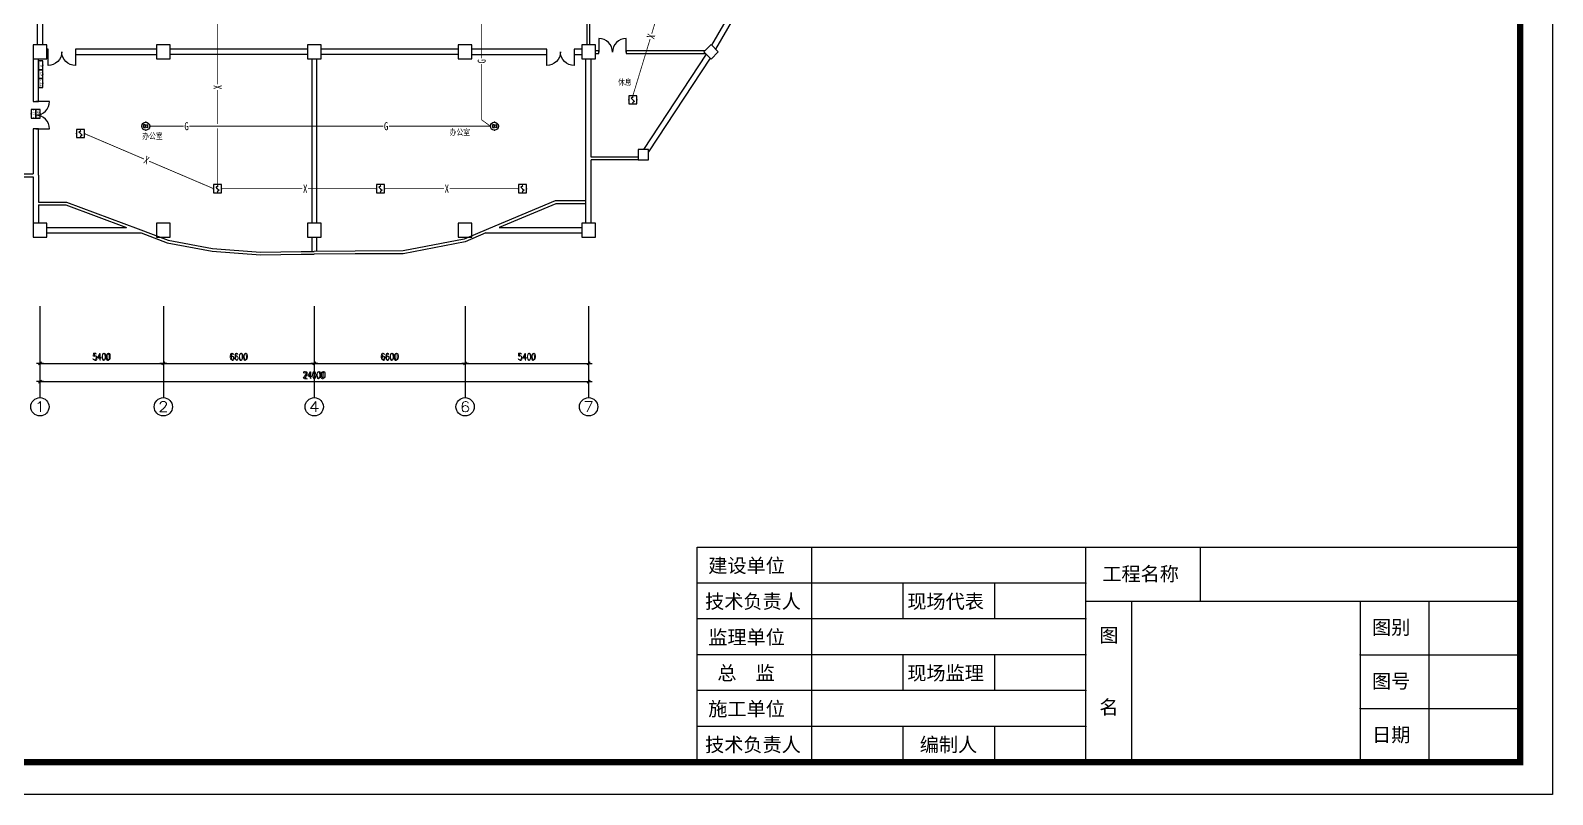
# Model space of a CAD drawing. Extents: x -149393 to 1177518, y -366685 to 296590.
# Drawn here: x 908870 to 975450, y -186685 to -153262 of the extents above; entities that cross this region are included whole.
import ezdxf
from ezdxf.enums import TextEntityAlignment as Align

# ---------------------------------------------------------------- set-up
doc = ezdxf.new("R2010")
doc.units = 0
doc.header["$LTSCALE"] = 1000
doc.header["$MEASUREMENT"] = 0
doc.linetypes.add('常规', pattern=[20, 10, 0, 10])
doc.layers.get('0').update_dxf_attribs({"linetype": 'CONTINUOUS'})
doc.layers.get('Defpoints').update_dxf_attribs({"linetype": 'CONTINUOUS'})
for name, color, linetype in [('AXIS', 3, 'CONTINUOUS'), ('COLUMN', 9, 'CONTINUOUS'), ('EQUIP-消防', 3, 'CONTINUOUS'), ('PUB_TITLE', 253, 'CONTINUOUS'), ('SIG_TEXT', 7, 'CONTINUOUS'), ('TEL_TEXT', 7, 'CONTINUOUS'), ('WALL', 9, 'CONTINUOUS'), ('WINDOW', 4, 'CONTINUOUS'), ('WIRE-消防', 3, '常规')]:
    doc.layers.add(name, color=color, linetype=linetype)
doc.styles.add('_TCH_AXIS', font='COMPLEX', dxfattribs={"bigfont": 'GBCBIG'})
doc.styles.add('_TCH_DIM_T3', font='SIMPLEX', dxfattribs={"width": 0.705882, "bigfont": 'GBCBIG'})
doc.styles.add('_TEL_ATTDEF', font='GBENOR', dxfattribs={"width": 0.8, "height": 3, "bigfont": 'GBCBIG'})
doc.styles.add('_TEL_DIM', font='', dxfattribs={"width": 0.8, "height": 3.5})
doc.styles.add('DIM_FONT', font='SIMPLEX.shx', dxfattribs={"width": 0.8})
doc.styles.get("Standard").update_dxf_attribs({"font": 'gbenor.shx', "bigfont": 'gbcbig.shx'})
doc.styles.add('宋体', font='')
doc.styles.get('_TEL_DIM').set_extended_font_data('SimSun')
doc.styles.get('宋体').set_extended_font_data('SimSun')
doc.dimstyles.new('_TCH_ARCH&&100', dxfattribs={"dimtxt": 297.5, "dimasz": 100, "dimexe": 250, "dimexo": 300, "dimgap": 126.25, "dimtad": 1, "dimdec": 0, "dimzin": 0, "dimdsep": 46, "dimtxsty": '_TCH_DIM_T3', "dimblk": 'ARCHTICK', "dimcen": 0.09, "dimclrt": 7, "dimazin": 2, "dimtfac": 1, "dimtdec": 0, "dimtix": 1, "dimtmove": 2, "dimatfit": 3, "dimfxl": 1, "dimtolj": 1, "dimtzin": 0, "dimarcsym": 0})
doc.dimstyles.new('DIMN', dxfattribs={"dimtxt": 300, "dimasz": 1, "dimexe": 250, "dimexo": 300, "dimgap": 150, "dimtad": 1, "dimdec": 0, "dimdsep": 46, "dimtxsty": 'DIM_FONT', "dimblk": '_DIMX', "dimcen": 2.5, "dimclrt": 7, "dimadec": 0, "dimazin": 0, "dimtfac": 1, "dimtdec": 0, "dimtix": 1, "dimtmove": 2, "dimatfit": 3, "dimldrblk": '_DIMX', "dimfxl": 1, "dimtolj": 1, "dimarcsym": 0})

# ---------------------------------------------------------------- blocks, each defined once
blk = doc.blocks.new('$equip_U$00000103(cyc-PC)')
for p, q in [((0.5, 0.5), (-0.5, 0.5)), ((-0.5, 0.5), (-0.5, -0.5)), ((-0.2, 0.2), (0.05, 0.4)), ((0, 0), (-0.2, 0.2)), ((0, 0), (0.2, -0.2)), ((0.5, -0.5), (0.5, 0.5)), ((-0.5, -0.5), (0.5, -0.5)), ((0.2, -0.2), (-0.05, -0.4))]:
    blk.add_line(p, q)
for p in [(-0.5, 0), (0, 0.5), (0.5, 0), (0, -0.5)]:
    blk.add_point(p)
at = {"color": 7, "style": '_TEL_DIM', "flags": 1}
blk.add_attdef('A', text='', height=0.00002, dxfattribs=at).set_placement((0, 0), align=Align.MIDDLE_CENTER)
blk = doc.blocks.new('$equip$00001635')
for p, q in [((-0.01, -0.35, 0), (-0.26, -0.35, 0)), ((-0.26, -0.35, 0), (-0.26, -0.65, 0)), ((-0.26, -0.65, 0), (-0.01, -0.65, 0)), ((-0.01, -0.4, 0), (0.24, -0.3, 0)), ((-0.01, -0.65, 0), (-0.01, -0.35, 0)), ((0.24, -0.7, 0), (-0.01, -0.6, 0)), ((0.24, -0.3, 0), (0.24, -0.7, 0))]:
    blk.add_line(p, q)
blk.add_circle((0, -0.5), 0.5)
at = {"flags": 9}
blk.add_attdef('A', (0, 0), '', height=0.00002, dxfattribs=at)
blk.add_attdef('B', text='', height=0.4, dxfattribs=at).set_placement((0.85, -0.68), align=Align.MIDDLE_CENTER)
blk = doc.blocks.new('$equip_U$00000115(cyc-PC)')
for p in [(0.01, 0.5, 0), (-0.49, 0, 0), (0.01, -0.5, 0), (0.51, 0, 0)]:
    blk.add_point(p)
blk.add_blockref('$equip$00001635', (0.01, 0.5, 0))
at = {"color": 7, "style": '_TEL_DIM', "flags": 1}
blk.add_attdef('A', text='', height=0.00002, dxfattribs=at).set_placement((0, 0), align=Align.MIDDLE_CENTER)
blk = doc.blocks.new('_DIMX')
blk.add_line((-150, 0), (150, 0))
at = {"const_width": 50}
blk.add_lwpolyline([(-70, -70), (70, 70)], dxfattribs=at)
blk = doc.blocks.new('_ArchTick')
at = {"color": 0, "linetype": 'ByBlock', "const_width": 0.4}
blk.add_lwpolyline([(-0.5, -0.5), (0.5, 0.5)], dxfattribs=at)
blk = doc.blocks.new('*D1449')
at = {"layer": 'AXIS', "color": 0, "lineweight": -2, "transparency": 16777216}
for p, q in [((921284, -165624), (921284, -168074)), ((927884, -165624), (927884, -168074)), ((921284, -167824), (927884, -167824))]:
    blk.add_line(p, q, dxfattribs=at)
at = {"layer": 'Defpoints', "color": 0, "transparency": 16777216}
for p in [(921284, -165324), (927884, -165324), (927884, -167824)]:
    blk.add_point(p, dxfattribs=at)
at = {"layer": 'AXIS', "color": 0, "lineweight": -2, "transparency": 16777216, "xscale": 100, "yscale": 100, "zscale": 100, "rotation": 180}
blk.add_blockref('_ArchTick', (921284, -167824), dxfattribs=at)
at = {"layer": 'AXIS', "color": 0, "lineweight": -2, "transparency": 16777216, "xscale": 100, "yscale": 100, "zscale": 100}
blk.add_blockref('_ArchTick', (927884, -167824), dxfattribs=at)
at = {"layer": 'AXIS', "color": 7, "transparency": 16777216, "insert": (924584, -167549), "char_height": 297.5, "attachment_point": 5, "style": '_TCH_DIM_T3'}
blk.add_mtext('\\A1;6600', dxfattribs=at)
blk = doc.blocks.new('*D1450')
at = {"layer": 'AXIS', "color": 0, "lineweight": -2, "transparency": 16777216}
for p, q in [((927884, -165624), (927884, -168074)), ((933284, -165624), (933284, -168074)), ((927884, -167824), (933284, -167824))]:
    blk.add_line(p, q, dxfattribs=at)
at = {"layer": 'Defpoints', "color": 0, "transparency": 16777216}
for p in [(927884, -165324), (933284, -165324), (933284, -167824)]:
    blk.add_point(p, dxfattribs=at)
at = {"layer": 'AXIS', "color": 0, "lineweight": -2, "transparency": 16777216, "xscale": 100, "yscale": 100, "zscale": 100, "rotation": 180}
blk.add_blockref('_ArchTick', (927884, -167824), dxfattribs=at)
at = {"layer": 'AXIS', "color": 0, "lineweight": -2, "transparency": 16777216, "xscale": 100, "yscale": 100, "zscale": 100}
blk.add_blockref('_ArchTick', (933284, -167824), dxfattribs=at)
at = {"layer": 'AXIS', "color": 7, "transparency": 16777216, "insert": (930584, -167549), "char_height": 297.5, "attachment_point": 5, "style": '_TCH_DIM_T3'}
blk.add_mtext('\\A1;5400', dxfattribs=at)
blk = doc.blocks.new('*D1451')
at = {"layer": 'AXIS', "color": 0, "lineweight": -2, "transparency": 16777216}
for p, q in [((914684, -165624), (914684, -168074)), ((921284, -165624), (921284, -168074)), ((914684, -167824), (921284, -167824))]:
    blk.add_line(p, q, dxfattribs=at)
at = {"layer": 'Defpoints', "color": 0, "transparency": 16777216}
for p in [(914684, -165324), (921284, -165324), (921284, -167824)]:
    blk.add_point(p, dxfattribs=at)
at = {"layer": 'AXIS', "color": 0, "lineweight": -2, "transparency": 16777216, "xscale": 100, "yscale": 100, "zscale": 100, "rotation": 180}
blk.add_blockref('_ArchTick', (914684, -167824), dxfattribs=at)
at = {"layer": 'AXIS', "color": 0, "lineweight": -2, "transparency": 16777216, "xscale": 100, "yscale": 100, "zscale": 100}
blk.add_blockref('_ArchTick', (921284, -167824), dxfattribs=at)
at = {"layer": 'AXIS', "color": 7, "transparency": 16777216, "insert": (917984, -167549), "char_height": 297.5, "attachment_point": 5, "style": '_TCH_DIM_T3'}
blk.add_mtext('\\A1;6600', dxfattribs=at)
blk = doc.blocks.new('*D1452')
at = {"layer": 'AXIS', "color": 0, "lineweight": -2, "transparency": 16777216}
for p, q in [((909284, -165624), (909284, -168074)), ((914684, -165624), (914684, -168074)), ((909284, -167824), (914684, -167824))]:
    blk.add_line(p, q, dxfattribs=at)
at = {"layer": 'Defpoints', "color": 0, "transparency": 16777216}
for p in [(909284, -165324), (914684, -165324), (914684, -167824)]:
    blk.add_point(p, dxfattribs=at)
at = {"layer": 'AXIS', "color": 0, "lineweight": -2, "transparency": 16777216, "xscale": 100, "yscale": 100, "zscale": 100, "rotation": 180}
blk.add_blockref('_ArchTick', (909284, -167824), dxfattribs=at)
at = {"layer": 'AXIS', "color": 0, "lineweight": -2, "transparency": 16777216, "xscale": 100, "yscale": 100, "zscale": 100}
blk.add_blockref('_ArchTick', (914684, -167824), dxfattribs=at)
at = {"layer": 'AXIS', "color": 7, "transparency": 16777216, "insert": (911984, -167549), "char_height": 297.5, "attachment_point": 5, "style": '_TCH_DIM_T3'}
blk.add_mtext('\\A1;5400', dxfattribs=at)
blk = doc.blocks.new('*D1453')
at = {"layer": 'AXIS', "color": 0, "lineweight": -2, "transparency": 16777216}
for p, q in [((909284, -165624), (909284, -168874)), ((933284, -165624), (933284, -168874)), ((909284, -168624), (933284, -168624))]:
    blk.add_line(p, q, dxfattribs=at)
at = {"layer": 'Defpoints', "color": 0, "transparency": 16777216}
for p in [(909284, -165324), (933284, -165324), (933284, -168624)]:
    blk.add_point(p, dxfattribs=at)
at = {"layer": 'AXIS', "color": 0, "lineweight": -2, "transparency": 16777216, "xscale": 100, "yscale": 100, "zscale": 100, "rotation": 180}
blk.add_blockref('_ArchTick', (909284, -168624), dxfattribs=at)
at = {"layer": 'AXIS', "color": 0, "lineweight": -2, "transparency": 16777216, "xscale": 100, "yscale": 100, "zscale": 100}
blk.add_blockref('_ArchTick', (933284, -168624), dxfattribs=at)
at = {"layer": 'AXIS', "color": 7, "transparency": 16777216, "insert": (921284, -168349), "char_height": 297.5, "attachment_point": 5, "style": '_TCH_DIM_T3'}
blk.add_mtext('\\A1;24000', dxfattribs=at)
blk = doc.blocks.new('_FZHK')
blk.add_lwpolyline([(-0.5, -0.5), (0.5, -0.5), (0.5, 0.5), (-0.5, 0.5)], close=True)
blk = doc.blocks.new('会签栏')
at = {"layer": 'PUB_TITLE', "color": 4, "lineweight": 30}
blk.add_lwpolyline([(-18000, 0), (-18000, 4700), (0, 4700)], dxfattribs=at)
at = {"layer": 'PUB_TITLE', "color": 4}
for points in [[(-15500, 4700), (-15500, 0)], [(-9500, 0), (-9500, 4700)], [(-7000, 4700), (-7000, 3525)], [(-9500, 3917), (-18000, 3917)], [(-13500, 3917), (-13500, 3133)], [(-11500, 3917), (-11500, 3133)], [(-9500, 3525), (0, 3525)], [(-8500, 3525), (-8500, 0)], [(-3500, 3525), (-3500, 0)], [(-2000, 3525), (-2000, 0)], [(-9500, 3133), (-18000, 3133)], [(-9500, 2350), (-18000, 2350)], [(-13500, 2350), (-13500, 1567)], [(-11500, 2350), (-11500, 1567)], [(-3500, 2350), (0, 2350)], [(-9500, 1567), (-18000, 1567)], [(-3500, 1175), (0, 1175)], [(-9500, 783), (-18000, 783)], [(-13500, 783), (-13500, 0)], [(-11500, 783), (-11500, 0)]]:
    blk.add_lwpolyline(points, dxfattribs=at)
at = {"layer": 'PUB_TITLE'}
for p in [(-9500, 3917), (-9500, 3133), (-9500, 2350), (-9500, 1567), (-3500, 1175), (-9500, 783)]:
    blk.add_point(p, dxfattribs=at)
at = {"layer": 'PUB_TITLE', "color": 4}
blk.add_point((-3500, 2350), dxfattribs=at)
at = {"lineweight": -3, "style": '宋体'}
for s, p in [('建设单位', (-17758, 4147)), ('工程名称', (-9140, 3965)), ('技术负责人', (-17828, 3363)), ('现场代表', (-13405, 3363)), ('图别', (-3241, 2796)), ('监理单位', (-17758, 2580)), ('图', (-9206, 2624)), ('总  监', (-17560, 1797)), ('现场监理', (-13405, 1797)), ('图号', (-3241, 1621)), ('施工单位', (-17758, 1013)), ('名', (-9206, 1049)), ('日期', (-3241, 446)), ('技术负责人', (-17828, 230)), ('编制人', (-13134, 230))]:
    blk.add_text(s, height=307, dxfattribs=at).set_placement(p)
blk = doc.blocks.new('$equip$00002773')
for p, q in [((0.65, 0.65), (-0.65, 0.65)), ((-0.65, 0.65), (-0.65, 0)), ((-0.65, 0), (0.65, 0)), ((0.65, 0), (0.65, 0.65))]:
    blk.add_line(p, q)
at = {"const_width": 0.04}
blk.add_lwpolyline([(-0.65, 0.65), (-0.65, 0), (0.65, 0), (0.65, 0.65), (-0.65, 0.65), (-0.65, 0)], dxfattribs=at)
for p in [(-0.65, 0.33), (0, 0.65), (0, 0), (0.65, 0.33)]:
    blk.add_point(p)
at = {"color": 7}
blk.add_attdef('$TEXT$', text='', height=0.3, dxfattribs=at).set_placement((0.01, 0.34), align=Align.MIDDLE_CENTER)
at = {"color": 7, "flags": 1}
for tag, height, p in [('A', 0.00002, (0, 0)), ('B', 0.4, (0.9, 0.25))]:
    blk.add_attdef(tag, text='', height=height, dxfattribs=at).set_placement(p, align=Align.MIDDLE_CENTER)

msp = doc.modelspace()

# ---------------------------------------------------------------- linework, layer by layer
at = {"layer": 'AXIS'}
for p, q in [((909283.6, -165324), (909283.6, -169324)), ((914683.6, -165324), (914683.6, -169324)), ((921283.6, -165324), (921283.6, -169324)), ((927883.6, -165324), (927883.6, -169324)), ((933283.6, -165324), (933283.6, -169324))]:
    msp.add_line(p, q, dxfattribs=at)
for centre in [(909283.6, -169724), (914683.6, -169724), (921283.6, -169724), (927883.6, -169724), (933283.6, -169724)]:
    msp.add_circle(centre, 400, dxfattribs=at)
at = {"layer": 'PUB_TITLE'}
msp.add_lwpolyline([(856650.3, -102676.1), (975450.3, -102676.1), (975450.3, -186684.6), (856650.3, -186684.6)], close=True, dxfattribs=at)
at = {"layer": 'PUB_TITLE', "const_width": 270.7}
msp.add_lwpolyline([(863721.7, -104090.4), (974036, -104090.4), (974036, -185270.4), (863721.7, -185270.4), (863721.7, -104090.4)], close=True, dxfattribs=at)
at = {"layer": 'WALL', "color": 59}
for p, q in [((909163.6, -149098.2), (909163.6, -153898.2)), ((909403.6, -149098.2), (909403.6, -153898.2)), ((933223.6, -153898.2), (933223.6, -149098.2)), ((933343.6, -153898.2), (933343.6, -149098.2)), ((938669.5, -153909.1), (941711.4, -148664.5)), ((938845.1, -154084.7), (941911.7, -148797.5)), ((909638.3, -154078.2), (909583.6, -154078.2)), ((909583.6, -154318.2), (909638.3, -154318.2)), ((909638.3, -154318.2), (909638.3, -154078.2)), ((914383.6, -154078.2), (910838.3, -154078.2)), ((910838.3, -154078.2), (910838.3, -154318.2)), ((910838.3, -154318.2), (914383.6, -154318.2)), ((920983.6, -154078.2), (914983.6, -154078.2)), ((920983.6, -154318.2), (914983.6, -154318.2)), ((927583.6, -154078.2), (921583.6, -154078.2)), ((927583.6, -154318.2), (921583.6, -154318.2)), ((931450.5, -154078.2), (928183.6, -154078.2)), ((928183.6, -154318.2), (931450.5, -154318.2)), ((931450.5, -154318.2), (931450.5, -154078.2)), ((932983.6, -154078.2), (932650.5, -154078.2)), ((932650.5, -154078.2), (932650.5, -154318.2)), ((932650.5, -154318.2), (932983.6, -154318.2)), ((933731, -154151.2), (933583.6, -154151.2)), ((933583.6, -154271.2), (933731, -154271.2)), ((933731, -154271.2), (933731, -154151.2)), ((938369.3, -154151.2), (934931, -154151.2)), ((934931, -154151.2), (934931, -154271.2)), ((934931, -154271.2), (938395.3, -154271.2)), ((938427.7, -154303.6), (935687.8, -158473.2)), ((908983.6, -154498.2), (908983.6, -156365.7)), ((909223.6, -156365.7), (909223.6, -154498.2)), ((933163.6, -158863.2), (933163.6, -154498.2)), ((933403.6, -158803.2), (933403.6, -154498.2)), ((938601, -154476.9), (935908.6, -158574.3)), ((908983.6, -156365.7), (909223.6, -156365.7)), ((909223.6, -157565.7), (908983.6, -157565.7)), ((908983.6, -157565.7), (908983.6, -159538.2)), ((909223.6, -159598.2), (909223.6, -157565.7)), ((933163.6, -161698.2), (933163.6, -158863.2)), ((935458.6, -158803.2), (933403.6, -158803.2)), ((935458.6, -158923.2), (933403.6, -158923.2)), ((933403.6, -161698.2), (933403.6, -158923.2)), ((907528.6, -159658.2), (908983.6, -159658.2)), ((907738.6, -159538.2), (908983.6, -159538.2)), ((908983.6, -159658.2), (908983.6, -160826)), ((909223.6, -159598.2), (909223.6, -160766)), ((908983.6, -160826), (908983.6, -161698.2)), ((909223.6, -160766), (910445.1, -160766)), ((909223.6, -160886), (909223.6, -161698.2)), ((909223.6, -160886), (910423.4, -160886)), ((910423.4, -160886), (913070.7, -161878.2)), ((910445.1, -160766), (913582.8, -161942.1)), ((931820.8, -160719.6), (928901.6, -161942.9)), ((931844.9, -160839.6), (929366.4, -161878.2)), ((933163.6, -160719.6), (931820.8, -160719.6)), ((933163.6, -160839.6), (931844.9, -160839.6)), ((933163.6, -160839.6), (933163.6, -160719.6)), ((909583.6, -161878.2), (913070.7, -161878.2)), ((909583.6, -162118.2), (913711, -162118.2)), ((913582.8, -161942.1), (914889.5, -162431.8)), ((913711, -162118.2), (914857.2, -162547.8)), ((914889.5, -162431.8), (916830.8, -162795.6)), ((927844.9, -162385.7), (925167.8, -162908.4)), ((928901.6, -161942.9), (927844.9, -162385.7)), ((928793.6, -162118.2), (927879.9, -162501.1)), ((928793.6, -162118.2), (932983.6, -162118.2)), ((929366.4, -161878.2), (932983.6, -161878.2)), ((914857.2, -162547.8), (916814.9, -162914.7)), ((916814.9, -162914.7), (918926.5, -163083.7)), ((916830.8, -162795.6), (918930.1, -162963.6)), ((918926.5, -163083.7), (920714.3, -163047)), ((918930.1, -162963.6), (920711.8, -162927.1)), ((920712.5, -163047), (921283, -163052.1)), ((920713.6, -162927), (921284.1, -162932.1)), ((923067.8, -162917.2), (921283.1, -162932.1)), ((923068.8, -163037.2), (921284.1, -163052.1)), ((925167.8, -162908.4), (923068.1, -162917.2)), ((925179.7, -163028.3), (923068.6, -163037.2)), ((927879.9, -162501.1), (925179.7, -163028.3))]:
    msp.add_line(p, q, dxfattribs=at)
at = {"layer": 'WALL'}
for p, q in [((921183.6, -154498.2), (921183.6, -161698.2)), ((921383.6, -154498.2), (921383.6, -161698.2)), ((921183.6, -162298.2), (921183.6, -162931.2)), ((921383.6, -162298.2), (921383.6, -162931.3))]:
    msp.add_line(p, q, dxfattribs=at)
at = {"layer": 'WINDOW', "color": 59, "extrusion": (1.22461e-16, -7.49855e-33, -1)}
msp.add_lwpolyline([(-934931, -154211.2), (-934931, -153611.2, -0.4142136), (-934331, -154211.2, -0.4142136), (-933731, -153611.2), (-933731, -154211.2)], format="xyb", dxfattribs=at)
at = {"layer": 'WINDOW', "color": 59}
for points in [[(910838.3, -154198.2), (910838.3, -154798.2, -0.4142136), (910238.3, -154198.2, -0.4142136), (909638.3, -154798.2), (909638.3, -154198.2)], [(932650.5, -154198.2), (932650.5, -154798.2, -0.4142136), (932050.5, -154198.2, -0.4142136), (931450.5, -154798.2), (931450.5, -154198.2)]]:
    msp.add_lwpolyline(points, format="xyb", dxfattribs=at)
at = {"layer": 'WINDOW', "color": 59, "extrusion": (-5.57711e-30, -1.22461e-16, -1)}
msp.add_lwpolyline([(-909103.6, -157565.7), (-909703.6, -157565.7, -0.4142136), (-909103.6, -156965.7, -0.4142136), (-909703.6, -156365.7), (-909103.6, -156365.7)], format="xyb", dxfattribs=at)
at = {"layer": 'WIRE-消防', "color": 2, "linetype": '常规', "const_width": 35}
for points in [[(928607.2, -151370.4), (928607.2, -154487.7)], [(928607.2, -154731.9), (928607.2, -157173.1)], [(914087.1, -157449.4), (915575.2, -157449.4)], [(915819.5, -157449.4), (924305.3, -157449.4)], [(924549.5, -157449.4), (928991, -157449.4)], [(928991, -157449.4), (928607.2, -157173.1)]]:
    msp.add_lwpolyline(points, dxfattribs=at)
at = {"layer": 'WIRE-消防', "linetype": '常规', "const_width": 35}
for points in [[(936046.8, -153402.2), (936583.8, -151638.6)], [(917057.8, -155620.5), (917057.8, -152897.7)], [(935219.5, -156119.5), (935975.7, -153635.8)], [(917057.8, -157349.4), (917057.8, -155864.7)], [(911233.5, -157775.5), (913835.8, -158884.3)], [(917057.8, -160007.5), (917057.8, -157549.4)], [(914060.5, -158980), (916882.8, -160182.5)], [(920765.9, -160182.5), (917232.8, -160182.5)], [(924009.2, -160182.5), (921010.2, -160182.5)], [(926960.2, -160182.5), (924359.2, -160182.5)], [(930214.7, -160182.5), (927204.4, -160182.5)]]:
    msp.add_lwpolyline(points, dxfattribs=at)

# ---------------------------------------------------------------- block references
at = {"layer": 'COLUMN', "color": 59}
for p, xscale, yscale, zscale in [((909283.6, -154198.2), 600, 600, 600), ((914683.6, -154198.2), 600, 600, 600), ((921283.6, -154198.2), 600, 600, 600), ((927883.6, -154198.2), 600, 600, 600), ((933283.6, -154198.2), 600, 600, 600), ((935683.6, -158698.2), 450, 450, 450), ((909283.6, -161998.2), 600, 600, 600), ((914683.6, -161998.2), 600, 600, 600), ((921283.6, -161998.2), 600, 600, 600), ((927883.6, -161998.2), 600, 600, 600), ((933283.6, -161998.2), 600, 600, 600)]:
    msp.add_blockref('_FZHK', p, dxfattribs=dict(at, xscale=xscale, yscale=yscale, zscale=zscale))
at = {"layer": 'COLUMN', "color": 59, "xscale": 449.9999999999679, "yscale": 449.9999999999679, "zscale": 449.9999999999679, "rotation": 45.00000000000525}
msp.add_blockref('_FZHK', (938640.5, -154198.2), dxfattribs=at)
at = {"layer": 'EQUIP-消防'}
ref = msp.add_blockref('$equip$00002773', (909223.6, -154785.4), dxfattribs=dict(at, xscale=299.9999999999999, yscale=299.9999999999999, zscale=299.9999999999999, rotation=269.9999974955184))
ref.add_attrib('$TEXT$', 'QT', dxfattribs={"layer": '0', "color": 7, "height": 90, "rotation": 90, "style": '_TEL_ATTDEF'}).set_placement((909326.5, -154787.3), align=Align.MIDDLE_CENTER)
ref = msp.add_blockref('$equip$00002773', (909223.6, -155175.4), dxfattribs=dict(at, xscale=299.9999999999999, yscale=299.9999999999999, zscale=299.9999999999999, rotation=269.9999974955184))
ref.add_attrib('$TEXT$', 'ZH', dxfattribs={"layer": '0', "color": 7, "height": 90, "rotation": 90, "style": '_TEL_ATTDEF'}).set_placement((909326.5, -155177.3), align=Align.MIDDLE_CENTER)
ref = msp.add_blockref('$equip$00002773', (909223.6, -155565.4), dxfattribs=dict(at, xscale=299.9999999999999, yscale=299.9999999999999, zscale=299.9999999999999, rotation=269.9999974955184))
ref.add_attrib('$TEXT$', 'MHP', dxfattribs={"layer": '0', "color": 7, "height": 90, "rotation": 90, "style": '_TEL_ATTDEF'}).set_placement((909326.5, -155567.3), align=Align.MIDDLE_CENTER)
at = {"layer": 'EQUIP-消防', "xscale": 350, "yscale": 350, "zscale": 350}
for name, p in [('$equip_U$00000103(cyc-PC)', (935219.5, -156294.5)), ('$equip_U$00000103(cyc-PC)', (911058.5, -157775.5)), ('$equip_U$00000115(cyc-PC)', (913908.6, -157449.4)), ('$equip_U$00000115(cyc-PC)', (929162.5, -157449.4)), ('$equip_U$00000103(cyc-PC)', (917057.8, -160182.5)), ('$equip_U$00000103(cyc-PC)', (924184.2, -160182.5)), ('$equip_U$00000103(cyc-PC)', (930389.7, -160182.5))]:
    msp.add_blockref(name, p, dxfattribs=at)
at = {"layer": 'EQUIP-消防'}
ref = msp.add_blockref('$equip$00002773', (908908.6, -156910.6), dxfattribs=dict(at, xscale=299.9999999999999, yscale=299.9999999999999, zscale=299.9999999999999, rotation=269.9999974955184))
ref.add_attrib('$TEXT$', 'I/O', dxfattribs={"layer": '0', "color": 7, "height": 90, "rotation": 90, "style": '_TEL_ATTDEF'}).set_placement((909011.5, -156912.5), align=Align.MIDDLE_CENTER)
ref = msp.add_blockref('$equip$00002773', (909103.6, -156910.6), dxfattribs=dict(at, xscale=299.9999999999999, yscale=299.9999999999999, zscale=299.9999999999999, rotation=269.9999974955184))
ref.add_attrib('$TEXT$', 'ZSD', dxfattribs={"layer": '0', "color": 7, "height": 90, "rotation": 90, "style": '_TEL_ATTDEF'}).set_placement((909206.5, -156912.5), align=Align.MIDDLE_CENTER)
at = {"layer": 'WALL', "xscale": 2, "yscale": 2, "zscale": 2}
msp.add_blockref('会签栏', (974036, -185270.4), dxfattribs=at)

# ---------------------------------------------------------------- texts
at = {"layer": 'AXIS', "color": 7, "style": '_TCH_AXIS'}
for s, width, p, p2 in [('1', 2.333333, (909057.3, -169950.3), (909509.8, -169950.3)), ('2', 1.5, (914457.3, -169950.3), (914909.8, -169950.3)), ('4', 1.3125, (921057.3, -169950.3), (921509.8, -169950.3)), ('6', 1.5, (927657.3, -169950.3), (928109.8, -169950.3)), ('7', 1.5, (933057.3, -169950.3), (933509.8, -169950.3))]:
    msp.add_text(s, height=452.5, dxfattribs=dict(at, width=width)).set_placement(p, p2, align=Align.FIT)
at = {"layer": 'SIG_TEXT', "style": '_TEL_DIM', "width": 0.8}
for s, rotation, p in [('X', 73.066443, (936011.3, -153519)), ('G', 90, (928607.2, -154609.8)), ('X', 90, (917057.8, -155742.6)), ('X', 336.922443, (913948.2, -158932.2))]:
    msp.add_text(s, height=350, rotation=rotation, dxfattribs=at).set_placement(p, align=Align.MIDDLE_CENTER)
for s, p in [('G', (915697.3, -157449.4)), ('G', (924427.4, -157449.4)), ('X', (920888, -160182.5)), ('X', (927082.3, -160182.5))]:
    msp.add_text(s, height=350, dxfattribs=at).set_placement(p, align=Align.MIDDLE_CENTER)
at = {"layer": 'TEL_TEXT', "color": 59, "style": '_TEL_DIM', "width": 0.8}
for s, p in [('休息', (934571.3, -155659.9)), ('办公室', (913758.5, -158012.7)), ('办公室', (927206.8, -157846.3))]:
    msp.add_text(s, height=265.82, dxfattribs=at).set_placement(p)

# ---------------------------------------------------------------- dimensions: what is measured, and where the dimension line sits
at = {"layer": 'AXIS'}
for p1, p2, distance in [((909283.6, -165324), (914683.6, -165324), -2500), ((909283.6, -165324), (933283.6, -165324), -3300), ((914683.6, -165324), (921283.6, -165324), -2500), ((921283.6, -165324), (927883.6, -165324), -2500), ((927883.6, -165324), (933283.6, -165324), -2500)]:
    msp.add_aligned_dim(p1=p1, p2=p2, distance=distance, dimstyle='DIMN', dxfattribs=at).render()
for p1, p2, distance, picture, middle in [((909283.6, -165324), (914683.6, -165324), -2500, '*D1452', (911983.6, -167549)), ((909283.6, -165324), (933283.6, -165324), -3300, '*D1453', (921283.6, -168349)), ((914683.6, -165324), (921283.6, -165324), -2500, '*D1451', (917983.6, -167549)), ((921283.6, -165324), (927883.6, -165324), -2500, '*D1449', (924583.6, -167549)), ((927883.6, -165324), (933283.6, -165324), -2500, '*D1450', (930583.6, -167549))]:
    dim = msp.add_aligned_dim(p1=p1, p2=p2, distance=distance, dimstyle='_TCH_ARCH&&100', dxfattribs=at)
    dim.commit()
    dim.dimension.update_dxf_attribs({"geometry": picture, "text_midpoint": middle})

doc.saveas('drawing.dxf')
